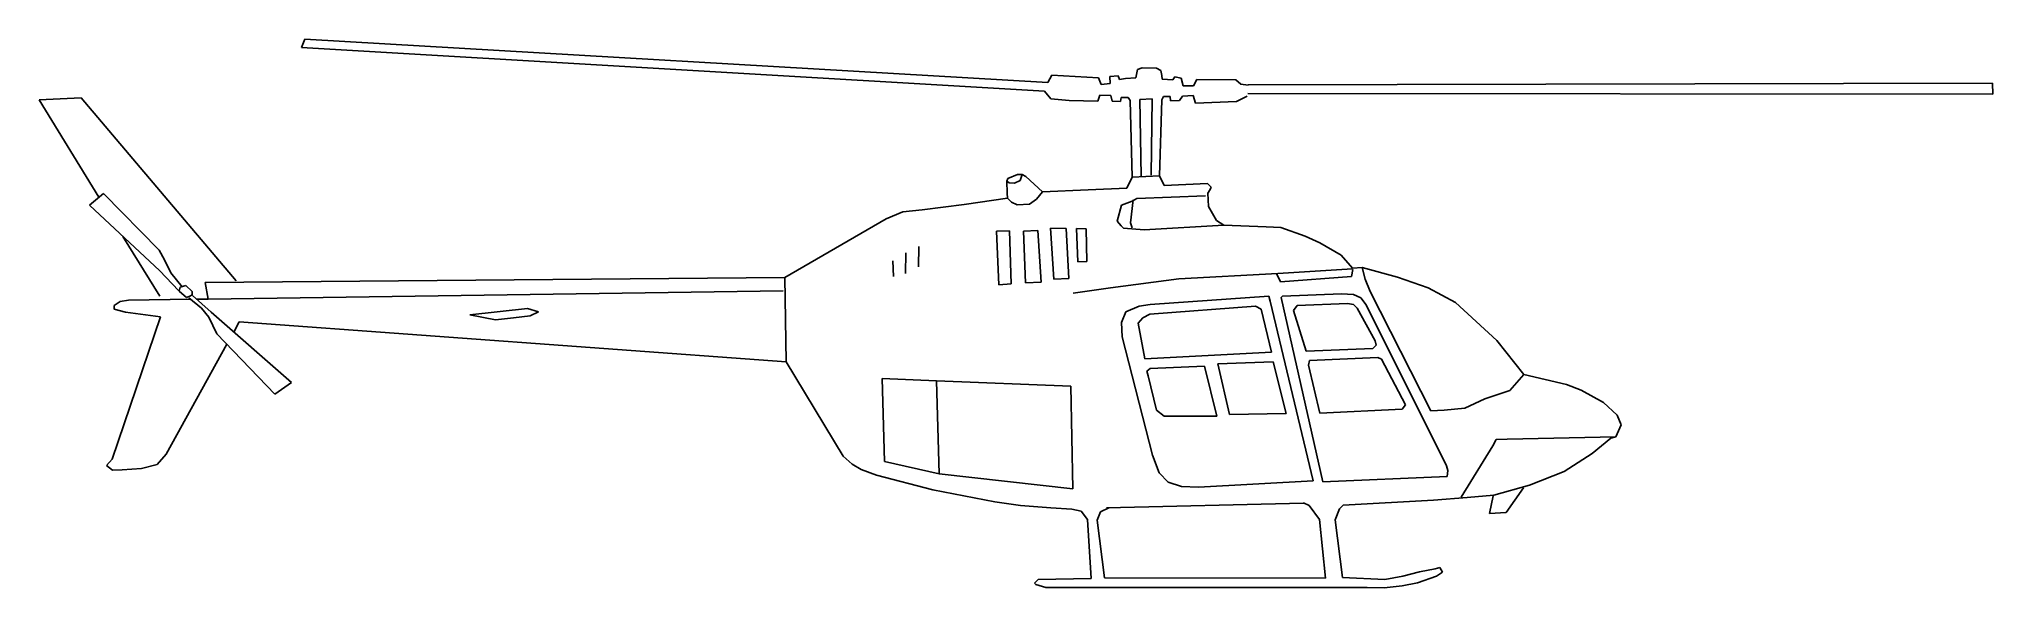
# Model space of a CAD drawing. Header units: millimetres. Extents: x -2106.9 to -2089.3, y 1800 to 1805.
import ezdxf

# ---------------------------------------------------------------- set-up
doc = ezdxf.new("R2010")
doc.units = ezdxf.units.MM
doc.header["$LTSCALE"] = 10
doc.layers.add('Aeronaves', color=2, linetype='Continuous')

msp = doc.modelspace()

# ---------------------------------------------------------------- linework, layer by layer
at = {"layer": 'Aeronaves'}
for p, q in [((-2104.536, 1805), (-2104.566, 1804.923)), ((-2104.566, 1804.923), (-2097.866, 1804.531)), ((-2097.837, 1804.609), (-2104.536, 1805)), ((-2097.028, 1804.727), (-2097.042, 1804.649)), ((-2096.986, 1804.741), (-2097.028, 1804.727)), ((-2096.858, 1804.737), (-2096.986, 1804.741)), ((-2096.818, 1804.717), (-2096.858, 1804.737)), ((-2096.808, 1804.671), (-2096.818, 1804.717)), ((-2097.8, 1804.673), (-2097.837, 1804.609)), ((-2097.38, 1804.65), (-2097.8, 1804.673)), ((-2097.356, 1804.59), (-2097.38, 1804.65)), ((-2097.274, 1804.598), (-2097.356, 1804.59)), ((-2097.201, 1804.669), (-2097.278, 1804.662)), ((-2097.278, 1804.662), (-2097.274, 1804.598)), ((-2097.189, 1804.636), (-2097.201, 1804.669)), ((-2097.136, 1804.645), (-2097.189, 1804.636)), ((-2097.042, 1804.649), (-2097.136, 1804.645)), ((-2096.807, 1804.638), (-2096.808, 1804.671)), ((-2096.708, 1804.631), (-2096.807, 1804.638)), ((-2096.691, 1804.658), (-2096.708, 1804.631)), ((-2096.634, 1804.648), (-2096.691, 1804.658)), ((-2096.616, 1804.579), (-2096.634, 1804.648)), ((-2096.524, 1804.579), (-2096.616, 1804.579)), ((-2096.493, 1804.634), (-2096.524, 1804.579)), ((-2096.142, 1804.633), (-2096.493, 1804.634)), ((-2096.097, 1804.592), (-2096.142, 1804.633)), ((-2096.031, 1804.584), (-2096.097, 1804.592)), ((-2096.031, 1804.586), (-2089.319, 1804.603)), ((-2089.319, 1804.603), (-2089.315, 1804.504)), ((-2106.552, 1804.469), (-2106.932, 1804.453)), ((-2106.932, 1804.453), (-2106.392, 1803.573)), ((-2105.154, 1802.819), (-2106.552, 1804.469)), ((-2097.866, 1804.531), (-2097.811, 1804.462)), ((-2097.811, 1804.462), (-2097.645, 1804.445)), ((-2097.645, 1804.445), (-2097.387, 1804.44)), ((-2097.387, 1804.44), (-2097.367, 1804.495)), ((-2097.367, 1804.495), (-2097.27, 1804.491)), ((-2097.27, 1804.491), (-2097.256, 1804.439)), ((-2097.256, 1804.439), (-2097.18, 1804.436)), ((-2097.18, 1804.436), (-2097.174, 1804.472)), ((-2097.174, 1804.472), (-2097.112, 1804.472)), ((-2097.112, 1804.472), (-2097.095, 1804.446)), ((-2097.095, 1804.446), (-2097.075, 1803.755)), ((-2096.897, 1804.46), (-2097.006, 1804.455)), ((-2097.006, 1804.455), (-2096.995, 1803.763)), ((-2096.904, 1803.772), (-2096.897, 1804.46)), ((-2096.829, 1803.767), (-2096.81, 1804.453)), ((-2096.794, 1804.481), (-2096.81, 1804.453)), ((-2096.735, 1804.482), (-2096.794, 1804.481)), ((-2096.731, 1804.444), (-2096.735, 1804.482)), ((-2096.731, 1804.444), (-2096.648, 1804.445)), ((-2096.648, 1804.445), (-2096.623, 1804.486)), ((-2096.623, 1804.486), (-2096.525, 1804.49)), ((-2096.525, 1804.49), (-2096.504, 1804.422)), ((-2096.504, 1804.422), (-2096.134, 1804.438)), ((-2096.134, 1804.438), (-2096.038, 1804.485)), ((-2096.032, 1804.509), (-2089.315, 1804.504)), ((-2098.197, 1803.741), (-2098.206, 1803.719)), ((-2098.206, 1803.719), (-2098.202, 1803.61)), ((-2098.111, 1803.777), (-2098.197, 1803.741)), ((-2098.067, 1803.779), (-2098.111, 1803.777)), ((-2098.034, 1803.759), (-2098.067, 1803.779)), ((-2097.886, 1803.623), (-2098.034, 1803.759)), ((-2097.125, 1803.655), (-2097.473, 1803.64)), ((-2097.075, 1803.755), (-2097.125, 1803.655)), ((-2096.829, 1803.767), (-2097.075, 1803.755)), ((-2096.788, 1803.68), (-2096.829, 1803.767)), ((-2096.397, 1803.697), (-2096.788, 1803.68)), ((-2096.363, 1803.665), (-2096.397, 1803.697)), ((-2096.373, 1803.643), (-2096.363, 1803.665)), ((-2106.352, 1803.606), (-2106.478, 1803.502)), ((-2106.478, 1803.502), (-2105.843, 1802.908)), ((-2105.849, 1803.094), (-2106.352, 1803.606)), ((-2098.59, 1803.506), (-2098.969, 1803.458)), ((-2098.2, 1803.566), (-2098.59, 1803.506)), ((-2098.202, 1803.61), (-2098.2, 1803.566)), ((-2098.164, 1803.528), (-2098.2, 1803.566)), ((-2098.164, 1803.528), (-2098.164, 1803.528)), ((-2098.114, 1803.505), (-2098.164, 1803.528)), ((-2098.002, 1803.509), (-2098.114, 1803.505)), ((-2097.938, 1803.556), (-2098.002, 1803.509)), ((-2097.886, 1803.623), (-2097.938, 1803.556)), ((-2097.473, 1803.64), (-2097.886, 1803.623)), ((-2097.211, 1803.357), (-2097.173, 1803.501)), ((-2097.173, 1803.501), (-2097.077, 1803.537)), ((-2097.066, 1803.549), (-2097.09, 1803.341)), ((-2097.077, 1803.537), (-2097.034, 1803.561)), ((-2097.034, 1803.561), (-2096.414, 1803.587)), ((-2096.393, 1803.61), (-2096.373, 1803.643)), ((-2096.388, 1803.49), (-2096.393, 1803.61)), ((-2096.317, 1803.362), (-2096.388, 1803.49)), ((-2099.293, 1803.379), (-2100.208, 1802.85)), ((-2099.143, 1803.44), (-2099.293, 1803.379)), ((-2098.969, 1803.458), (-2099.143, 1803.44)), ((-2097.176, 1803.315), (-2097.211, 1803.357)), ((-2097.154, 1803.294), (-2097.176, 1803.315)), ((-2097.09, 1803.341), (-2097.077, 1803.298)), ((-2096.25, 1803.321), (-2096.968, 1803.28)), ((-2096.25, 1803.321), (-2096.317, 1803.362)), ((-2095.868, 1803.305), (-2096.25, 1803.321)), ((-2095.737, 1803.299), (-2095.868, 1803.305)), ((-2106.176, 1803.219), (-2105.844, 1802.679)), ((-2098.999, 1803.13), (-2099.002, 1802.944)), ((-2098.3, 1803.268), (-2098.181, 1803.27)), ((-2098.277, 1802.784), (-2098.3, 1803.268)), ((-2098.181, 1803.27), (-2098.166, 1802.792)), ((-2098.057, 1803.267), (-2097.926, 1803.273)), ((-2098.037, 1802.8), (-2098.057, 1803.267)), ((-2097.926, 1803.273), (-2097.896, 1802.806)), ((-2097.812, 1803.295), (-2097.671, 1803.29)), ((-2097.783, 1802.835), (-2097.812, 1803.295)), ((-2097.671, 1803.29), (-2097.646, 1802.839)), ((-2097.578, 1803.291), (-2097.567, 1802.991)), ((-2097.49, 1803.288), (-2097.578, 1803.291)), ((-2097.484, 1802.992), (-2097.49, 1803.288)), ((-2096.968, 1803.28), (-2097.154, 1803.294)), ((-2095.516, 1803.221), (-2095.737, 1803.299)), ((-2095.383, 1803.162), (-2095.516, 1803.221)), ((-2095.193, 1803.05), (-2095.383, 1803.162)), ((-2105.802, 1803.009), (-2105.849, 1803.094)), ((-2105.744, 1802.89), (-2105.802, 1803.009)), ((-2099.233, 1803), (-2099.227, 1802.859)), ((-2099.116, 1803.07), (-2099.119, 1802.885)), ((-2097.567, 1802.991), (-2097.484, 1802.992)), ((-2095.09, 1802.934), (-2095.193, 1803.05)), ((-2105.843, 1802.908), (-2105.674, 1802.733)), ((-2105.641, 1802.764), (-2105.744, 1802.89)), ((-2105.609, 1802.777), (-2105.659, 1802.763)), ((-2105.552, 1802.724), (-2105.609, 1802.777)), ((-2100.208, 1802.85), (-2105.436, 1802.805)), ((-2105.436, 1802.805), (-2105.408, 1802.654)), ((-2100.208, 1802.85), (-2100.197, 1802.088)), ((-2098.166, 1802.792), (-2098.277, 1802.784)), ((-2097.896, 1802.806), (-2098.037, 1802.8)), ((-2097.646, 1802.839), (-2097.783, 1802.835)), ((-2096.655, 1802.836), (-2097.273, 1802.755)), ((-2095.763, 1802.884), (-2096.655, 1802.836)), ((-2095.739, 1802.809), (-2095.774, 1802.884)), ((-2095.09, 1802.926), (-2095.763, 1802.884)), ((-2095.098, 1802.858), (-2095.739, 1802.809)), ((-2095.087, 1802.921), (-2095.098, 1802.858)), ((-2095.003, 1802.938), (-2095.09, 1802.934)), ((-2094.975, 1802.833), (-2095.003, 1802.938)), ((-2094.683, 1802.853), (-2095.003, 1802.938)), ((-2094.929, 1802.723), (-2094.975, 1802.833)), ((-2094.407, 1802.756), (-2094.683, 1802.853)), ((-2106.202, 1802.631), (-2106.255, 1802.596)), ((-2106.126, 1802.645), (-2106.202, 1802.631)), ((-2105.565, 1802.652), (-2106.126, 1802.645)), ((-2105.659, 1802.763), (-2105.67, 1802.725)), ((-2105.67, 1802.725), (-2105.604, 1802.667)), ((-2105.604, 1802.667), (-2105.572, 1802.68)), ((-2105.582, 1802.666), (-2105.469, 1802.572)), ((-2105.572, 1802.68), (-2105.551, 1802.691)), ((-2105.551, 1802.691), (-2105.552, 1802.724)), ((-2105.381, 1802.535), (-2105.548, 1802.685)), ((-2105.408, 1802.654), (-2105.511, 1802.653)), ((-2100.224, 1802.73), (-2105.408, 1802.654)), ((-2097.273, 1802.755), (-2097.608, 1802.709)), ((-2097.013, 1802.589), (-2096.915, 1802.604)), ((-2096.915, 1802.604), (-2095.844, 1802.679)), ((-2095.844, 1802.679), (-2095.832, 1802.636)), ((-2095.832, 1802.636), (-2095.445, 1801.013)), ((-2095.733, 1802.668), (-2095.722, 1802.679)), ((-2095.358, 1801.005), (-2095.733, 1802.668)), ((-2095.722, 1802.679), (-2095.189, 1802.701)), ((-2095.588, 1802.596), (-2095.135, 1802.613)), ((-2095.189, 1802.701), (-2095.08, 1802.695)), ((-2095.135, 1802.613), (-2095.08, 1802.604)), ((-2095.08, 1802.695), (-2095.013, 1802.665)), ((-2095.08, 1802.604), (-2095.046, 1802.573)), ((-2095.013, 1802.665), (-2094.967, 1802.602)), ((-2094.967, 1802.602), (-2094.242, 1801.15)), ((-2094.382, 1801.646), (-2094.929, 1802.723)), ((-2094.162, 1802.624), (-2094.407, 1802.756)), ((-2093.788, 1802.281), (-2094.162, 1802.624)), ((-2105.837, 1802.494), (-2106.273, 1801.21)), ((-2106.255, 1802.596), (-2106.254, 1802.564)), ((-2106.254, 1802.564), (-2106.154, 1802.535)), ((-2106.154, 1802.535), (-2105.837, 1802.494)), ((-2105.469, 1802.572), (-2105.401, 1802.491)), ((-2105.401, 1802.491), (-2105.329, 1802.341)), ((-2104.657, 1801.901), (-2105.381, 1802.535)), ((-2105.177, 1802.356), (-2105.127, 1802.448)), ((-2105.127, 1802.448), (-2100.197, 1802.088)), ((-2102.527, 1802.568), (-2103.048, 1802.513)), ((-2103.048, 1802.513), (-2102.817, 1802.468)), ((-2102.817, 1802.468), (-2102.655, 1802.486)), ((-2102.655, 1802.486), (-2102.503, 1802.503)), ((-2102.428, 1802.539), (-2102.527, 1802.568)), ((-2102.503, 1802.503), (-2102.428, 1802.539)), ((-2097.172, 1802.444), (-2097.134, 1802.54)), ((-2097.167, 1802.313), (-2097.172, 1802.444)), ((-2097.134, 1802.54), (-2097.013, 1802.589)), ((-2097.022, 1802.438), (-2096.981, 1802.484)), ((-2096.962, 1802.115), (-2097.022, 1802.438)), ((-2096.981, 1802.484), (-2096.917, 1802.519)), ((-2096.917, 1802.519), (-2095.964, 1802.591)), ((-2095.964, 1802.591), (-2095.913, 1802.562)), ((-2095.913, 1802.562), (-2095.821, 1802.174)), ((-2095.622, 1802.552), (-2095.588, 1802.596)), ((-2095.508, 1802.184), (-2095.622, 1802.552)), ((-2095.046, 1802.573), (-2094.886, 1802.278)), ((-2105.785, 1801.254), (-2105.238, 1802.246)), ((-2105.329, 1802.341), (-2104.805, 1801.796)), ((-2096.893, 1801.246), (-2097.167, 1802.313)), ((-2094.886, 1802.278), (-2094.876, 1802.237)), ((-2093.546, 1801.975), (-2093.788, 1802.281)), ((-2100.197, 1802.088), (-2099.682, 1801.238)), ((-2095.821, 1802.174), (-2096.962, 1802.115)), ((-2096.304, 1802.069), (-2095.806, 1802.087)), ((-2096.2, 1801.613), (-2096.304, 1802.069)), ((-2095.806, 1802.087), (-2095.689, 1801.623)), ((-2094.907, 1802.208), (-2095.508, 1802.184)), ((-2095.486, 1802.057), (-2095.477, 1802.101)), ((-2095.477, 1802.101), (-2094.861, 1802.127)), ((-2094.876, 1802.237), (-2094.907, 1802.208)), ((-2094.861, 1802.127), (-2094.827, 1802.113)), ((-2094.827, 1802.113), (-2094.613, 1801.701)), ((-2104.805, 1801.796), (-2104.657, 1801.901)), ((-2099.31, 1801.188), (-2099.33, 1801.939)), ((-2099.33, 1801.939), (-2098.839, 1801.916)), ((-2098.815, 1801.078), (-2098.839, 1801.916)), ((-2098.839, 1801.916), (-2097.628, 1801.869)), ((-2096.945, 1802.005), (-2096.914, 1802.028)), ((-2096.933, 1801.962), (-2096.945, 1802.005)), ((-2096.856, 1801.651), (-2096.933, 1801.962)), ((-2096.914, 1802.028), (-2096.423, 1802.049)), ((-2096.423, 1802.049), (-2096.312, 1801.597)), ((-2095.384, 1801.625), (-2095.486, 1802.057)), ((-2093.546, 1801.975), (-2093.671, 1801.828)), ((-2093.161, 1801.882), (-2093.546, 1801.975)), ((-2097.628, 1801.869), (-2097.611, 1800.943)), ((-2093.896, 1801.753), (-2094.078, 1801.669)), ((-2093.671, 1801.828), (-2093.896, 1801.753)), ((-2093.028, 1801.833), (-2093.161, 1801.882)), ((-2092.827, 1801.722), (-2093.028, 1801.833)), ((-2092.703, 1801.607), (-2092.827, 1801.722)), ((-2096.788, 1801.599), (-2096.856, 1801.651)), ((-2096.312, 1801.597), (-2096.788, 1801.599)), ((-2095.689, 1801.623), (-2096.2, 1801.613)), ((-2094.643, 1801.66), (-2095.384, 1801.625)), ((-2094.613, 1801.701), (-2094.643, 1801.66)), ((-2094.263, 1801.651), (-2094.382, 1801.646)), ((-2094.078, 1801.669), (-2094.263, 1801.651)), ((-2092.666, 1801.521), (-2092.703, 1801.607)), ((-2093.794, 1801.387), (-2093.824, 1801.331)), ((-2093.696, 1801.391), (-2093.794, 1801.387)), ((-2092.716, 1801.41), (-2093.696, 1801.391)), ((-2092.928, 1801.26), (-2092.759, 1801.398)), ((-2092.759, 1801.398), (-2092.716, 1801.41)), ((-2092.716, 1801.41), (-2092.666, 1801.521)), ((-2106.273, 1801.21), (-2106.325, 1801.153)), ((-2105.868, 1801.163), (-2105.785, 1801.254)), ((-2099.682, 1801.238), (-2099.602, 1801.164)), ((-2098.815, 1801.078), (-2099.31, 1801.188)), ((-2096.832, 1801.085), (-2096.893, 1801.246)), ((-2093.824, 1801.331), (-2094.109, 1800.867)), ((-2093.182, 1801.097), (-2092.928, 1801.26)), ((-2106.325, 1801.153), (-2106.269, 1801.112)), ((-2106.269, 1801.112), (-2106.182, 1801.115)), ((-2106.182, 1801.115), (-2106.008, 1801.125)), ((-2106.008, 1801.125), (-2105.868, 1801.163)), ((-2099.602, 1801.164), (-2099.521, 1801.118)), ((-2099.521, 1801.118), (-2099.381, 1801.065)), ((-2099.381, 1801.065), (-2098.874, 1800.934)), ((-2097.611, 1800.943), (-2098.815, 1801.078)), ((-2096.752, 1801.001), (-2096.832, 1801.085)), ((-2095.445, 1801.013), (-2096.478, 1800.958)), ((-2094.237, 1801.052), (-2095.358, 1801.005)), ((-2094.242, 1801.15), (-2094.229, 1801.107)), ((-2094.229, 1801.107), (-2094.237, 1801.052)), ((-2093.493, 1800.975), (-2093.182, 1801.097)), ((-2098.874, 1800.934), (-2098.314, 1800.826)), ((-2096.631, 1800.963), (-2096.752, 1801.001)), ((-2096.478, 1800.958), (-2096.631, 1800.963)), ((-2095.175, 1800.795), (-2094.359, 1800.84)), ((-2094.359, 1800.84), (-2094.055, 1800.864)), ((-2094.055, 1800.864), (-2093.816, 1800.885)), ((-2093.853, 1800.72), (-2093.82, 1800.879)), ((-2093.816, 1800.885), (-2093.493, 1800.975)), ((-2093.547, 1800.951), (-2093.705, 1800.729)), ((-2098.314, 1800.826), (-2098.084, 1800.793)), ((-2098.084, 1800.793), (-2097.81, 1800.772)), ((-2097.81, 1800.772), (-2097.621, 1800.758)), ((-2097.621, 1800.758), (-2097.537, 1800.74)), ((-2097.537, 1800.74), (-2097.479, 1800.666)), ((-2097.479, 1800.666), (-2097.446, 1800.133)), ((-2097.392, 1800.658), (-2097.362, 1800.736)), ((-2097.362, 1800.736), (-2097.287, 1800.772)), ((-2097.309, 1800.771), (-2095.532, 1800.813)), ((-2095.532, 1800.815), (-2095.48, 1800.793)), ((-2095.48, 1800.793), (-2095.387, 1800.666)), ((-2095.387, 1800.666), (-2095.332, 1800.135)), ((-2095.245, 1800.661), (-2095.206, 1800.761)), ((-2095.18, 1800.141), (-2095.245, 1800.661)), ((-2095.206, 1800.761), (-2095.175, 1800.795)), ((-2093.705, 1800.729), (-2093.853, 1800.72)), ((-2097.326, 1800.138), (-2097.392, 1800.658)), ((-2097.446, 1800.133), (-2097.925, 1800.124)), ((-2095.332, 1800.135), (-2097.326, 1800.138)), ((-2094.798, 1800.124), (-2095.18, 1800.141)), ((-2094.636, 1800.153), (-2094.798, 1800.124)), ((-2094.485, 1800.192), (-2094.636, 1800.153)), ((-2094.502, 1800.093), (-2094.331, 1800.155)), ((-2094.344, 1800.22), (-2094.485, 1800.192)), ((-2094.301, 1800.232), (-2094.344, 1800.22)), ((-2094.331, 1800.155), (-2094.278, 1800.19)), ((-2094.278, 1800.19), (-2094.301, 1800.232)), ((-2097.925, 1800.124), (-2097.956, 1800.09)), ((-2097.956, 1800.09), (-2097.945, 1800.08)), ((-2097.945, 1800.08), (-2097.856, 1800.051)), ((-2097.856, 1800.051), (-2094.958, 1800.052)), ((-2094.958, 1800.052), (-2094.805, 1800.048)), ((-2094.805, 1800.048), (-2094.643, 1800.066)), ((-2094.643, 1800.066), (-2094.502, 1800.093))]:
    msp.add_line(p, q, dxfattribs=at)
msp.add_lwpolyline([(-2098.067, 1803.779), (-2098.087, 1803.725), (-2098.138, 1803.701), (-2098.184, 1803.703), (-2098.206, 1803.719)], dxfattribs=at)

doc.saveas('drawing.dxf')
